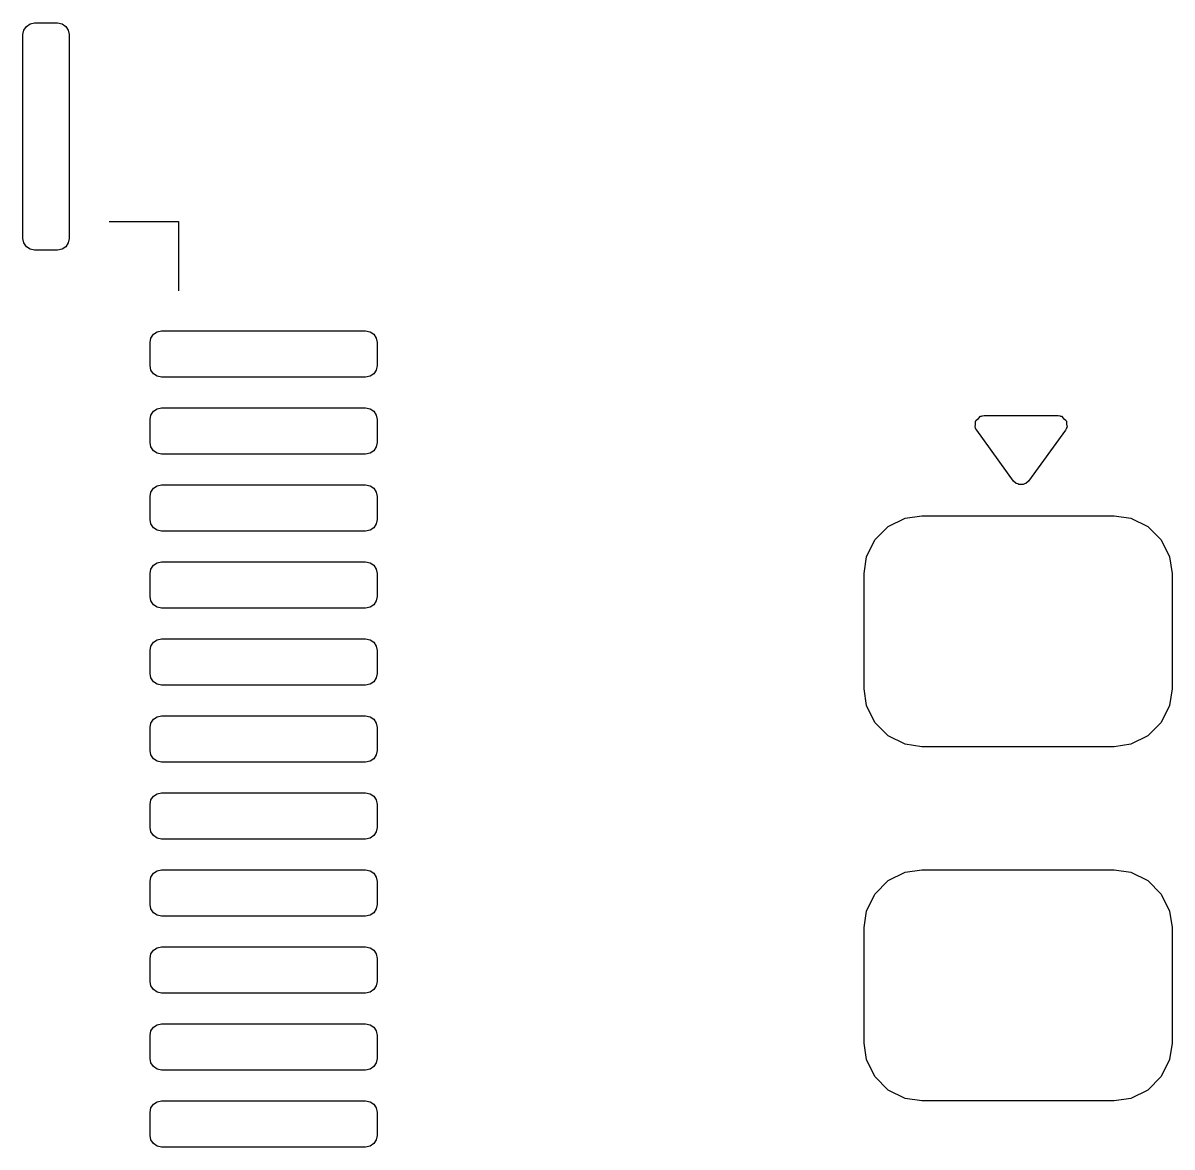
# Model space of a CAD drawing. Extents: x -0.18 to 2, y -0.2 to 1.93.
# Drawn here: x 0.157 to 0.4508, y 0.4175 to 0.7049 of the extents above; entities that cross this region are included whole.
import ezdxf

# ---------------------------------------------------------------- set-up
doc = ezdxf.new("R2010")
doc.units = 0
doc.header["$MEASUREMENT"] = 0
doc.layers.add('BLACK', color=7, linetype='CONTINUOUS')
doc.layers.add('LYELLOW', color=51, linetype='CONTINUOUS')

msp = doc.modelspace()

# ---------------------------------------------------------------- linework, layer by layer
at = {"layer": 'BLACK', "linetype": 'CONTINUOUS'}
for p, q in [((0.15701, 0.7019), (0.15724, 0.70303)), ((0.15701, 0.7019), (0.15724, 0.70303)), ((0.15724, 0.70303), (0.15788, 0.70399)), ((0.15724, 0.70303), (0.15788, 0.70399)), ((0.15788, 0.70399), (0.15884, 0.70463)), ((0.15788, 0.70399), (0.15884, 0.70463)), ((0.15884, 0.70463), (0.15997, 0.70485)), ((0.15884, 0.70463), (0.15997, 0.70485)), ((0.15997, 0.70485), (0.16587, 0.70485)), ((0.15997, 0.70485), (0.16587, 0.70485)), ((0.16587, 0.70485), (0.167, 0.70463)), ((0.16587, 0.70485), (0.167, 0.70463)), ((0.167, 0.70463), (0.16796, 0.70399)), ((0.167, 0.70463), (0.16796, 0.70399)), ((0.16796, 0.70399), (0.1686, 0.70303)), ((0.16796, 0.70399), (0.1686, 0.70303)), ((0.1686, 0.70303), (0.16883, 0.7019)), ((0.1686, 0.70303), (0.16883, 0.7019)), ((0.15701, 0.64973), (0.15701, 0.7019)), ((0.15701, 0.64973), (0.15701, 0.7019)), ((0.16883, 0.7019), (0.16883, 0.64973)), ((0.16883, 0.7019), (0.16883, 0.64973)), ((0.15724, 0.6486), (0.15701, 0.64973)), ((0.15724, 0.6486), (0.15701, 0.64973)), ((0.16883, 0.64973), (0.1686, 0.6486)), ((0.16883, 0.64973), (0.1686, 0.6486)), ((0.15788, 0.64765), (0.15724, 0.6486)), ((0.15788, 0.64765), (0.15724, 0.6486)), ((0.15884, 0.64701), (0.15788, 0.64765)), ((0.15884, 0.64701), (0.15788, 0.64765)), ((0.15997, 0.64678), (0.15884, 0.64701)), ((0.15997, 0.64678), (0.15884, 0.64701)), ((0.16587, 0.64678), (0.15997, 0.64678)), ((0.16587, 0.64678), (0.15997, 0.64678)), ((0.167, 0.64701), (0.16587, 0.64678)), ((0.167, 0.64701), (0.16587, 0.64678)), ((0.16796, 0.64765), (0.167, 0.64701)), ((0.16796, 0.64765), (0.167, 0.64701)), ((0.1686, 0.6486), (0.16796, 0.64765)), ((0.1686, 0.6486), (0.16796, 0.64765)), ((0.19036, 0.62525), (0.19132, 0.62589)), ((0.19036, 0.62525), (0.19132, 0.62589)), ((0.19132, 0.62589), (0.19245, 0.62611)), ((0.19132, 0.62589), (0.19245, 0.62611)), ((0.19245, 0.62611), (0.24461, 0.62611)), ((0.19245, 0.62611), (0.24461, 0.62611)), ((0.24461, 0.62611), (0.24574, 0.62589)), ((0.24461, 0.62611), (0.24574, 0.62589)), ((0.24574, 0.62589), (0.2467, 0.62525)), ((0.24574, 0.62589), (0.2467, 0.62525)), ((0.1895, 0.62316), (0.18972, 0.62429)), ((0.1895, 0.62316), (0.18972, 0.62429)), ((0.1895, 0.61725), (0.1895, 0.62316)), ((0.1895, 0.61725), (0.1895, 0.62316)), ((0.18972, 0.62429), (0.19036, 0.62525)), ((0.18972, 0.62429), (0.19036, 0.62525)), ((0.2467, 0.62525), (0.24734, 0.62429)), ((0.2467, 0.62525), (0.24734, 0.62429)), ((0.24734, 0.62429), (0.24757, 0.62316)), ((0.24734, 0.62429), (0.24757, 0.62316)), ((0.24757, 0.62316), (0.24757, 0.61725)), ((0.24757, 0.62316), (0.24757, 0.61725)), ((0.18972, 0.61612), (0.1895, 0.61725)), ((0.18972, 0.61612), (0.1895, 0.61725)), ((0.24757, 0.61725), (0.24734, 0.61612)), ((0.24757, 0.61725), (0.24734, 0.61612)), ((0.19036, 0.61517), (0.18972, 0.61612)), ((0.19036, 0.61517), (0.18972, 0.61612)), ((0.19132, 0.61453), (0.19036, 0.61517)), ((0.19132, 0.61453), (0.19036, 0.61517)), ((0.19245, 0.6143), (0.19132, 0.61453)), ((0.19245, 0.6143), (0.19132, 0.61453)), ((0.24461, 0.6143), (0.19245, 0.6143)), ((0.24461, 0.6143), (0.19245, 0.6143)), ((0.24574, 0.61453), (0.24461, 0.6143)), ((0.24574, 0.61453), (0.24461, 0.6143)), ((0.2467, 0.61517), (0.24574, 0.61453)), ((0.2467, 0.61517), (0.24574, 0.61453)), ((0.24734, 0.61612), (0.2467, 0.61517)), ((0.24734, 0.61612), (0.2467, 0.61517)), ((0.18972, 0.6046), (0.19036, 0.60556)), ((0.18972, 0.6046), (0.19036, 0.60556)), ((0.19036, 0.60556), (0.19132, 0.6062)), ((0.19036, 0.60556), (0.19132, 0.6062)), ((0.19132, 0.6062), (0.19245, 0.60643)), ((0.19132, 0.6062), (0.19245, 0.60643)), ((0.19245, 0.60643), (0.24461, 0.60643)), ((0.19245, 0.60643), (0.24461, 0.60643)), ((0.24461, 0.60643), (0.24574, 0.6062)), ((0.24461, 0.60643), (0.24574, 0.6062)), ((0.24574, 0.6062), (0.2467, 0.60556)), ((0.24574, 0.6062), (0.2467, 0.60556)), ((0.2467, 0.60556), (0.24734, 0.6046)), ((0.2467, 0.60556), (0.24734, 0.6046)), ((0.1895, 0.60347), (0.18972, 0.6046)), ((0.1895, 0.60347), (0.18972, 0.6046)), ((0.1895, 0.59757), (0.1895, 0.60347)), ((0.1895, 0.59757), (0.1895, 0.60347)), ((0.24734, 0.6046), (0.24757, 0.60347)), ((0.24734, 0.6046), (0.24757, 0.60347)), ((0.24757, 0.60347), (0.24757, 0.59757)), ((0.24757, 0.60347), (0.24757, 0.59757)), ((0.18972, 0.59644), (0.1895, 0.59757)), ((0.18972, 0.59644), (0.1895, 0.59757)), ((0.19036, 0.59548), (0.18972, 0.59644)), ((0.19036, 0.59548), (0.18972, 0.59644)), ((0.24734, 0.59644), (0.2467, 0.59548)), ((0.24734, 0.59644), (0.2467, 0.59548)), ((0.24757, 0.59757), (0.24734, 0.59644)), ((0.24757, 0.59757), (0.24734, 0.59644)), ((0.19132, 0.59484), (0.19036, 0.59548)), ((0.19132, 0.59484), (0.19036, 0.59548)), ((0.19245, 0.59462), (0.19132, 0.59484)), ((0.19245, 0.59462), (0.19132, 0.59484)), ((0.24461, 0.59462), (0.19245, 0.59462)), ((0.24461, 0.59462), (0.19245, 0.59462)), ((0.24574, 0.59484), (0.24461, 0.59462)), ((0.24574, 0.59484), (0.24461, 0.59462)), ((0.2467, 0.59548), (0.24574, 0.59484)), ((0.2467, 0.59548), (0.24574, 0.59484)), ((0.1895, 0.58379), (0.18972, 0.58492)), ((0.1895, 0.58379), (0.18972, 0.58492)), ((0.18972, 0.58492), (0.19036, 0.58588)), ((0.18972, 0.58492), (0.19036, 0.58588)), ((0.19036, 0.58588), (0.19132, 0.58652)), ((0.19036, 0.58588), (0.19132, 0.58652)), ((0.19132, 0.58652), (0.19245, 0.58674)), ((0.19132, 0.58652), (0.19245, 0.58674)), ((0.19245, 0.58674), (0.24461, 0.58674)), ((0.19245, 0.58674), (0.24461, 0.58674)), ((0.24461, 0.58674), (0.24574, 0.58652)), ((0.24461, 0.58674), (0.24574, 0.58652)), ((0.24574, 0.58652), (0.2467, 0.58588)), ((0.24574, 0.58652), (0.2467, 0.58588)), ((0.2467, 0.58588), (0.24734, 0.58492)), ((0.2467, 0.58588), (0.24734, 0.58492)), ((0.24734, 0.58492), (0.24757, 0.58379)), ((0.24734, 0.58492), (0.24757, 0.58379)), ((0.1895, 0.57788), (0.1895, 0.58379)), ((0.1895, 0.57788), (0.1895, 0.58379)), ((0.24757, 0.58379), (0.24757, 0.57788)), ((0.24757, 0.58379), (0.24757, 0.57788)), ((0.3826, 0.57825), (0.38681, 0.57887)), ((0.3826, 0.57825), (0.38681, 0.57887)), ((0.38681, 0.57887), (0.43603, 0.57887)), ((0.38681, 0.57887), (0.43603, 0.57887)), ((0.43603, 0.57887), (0.44024, 0.57825)), ((0.43603, 0.57887), (0.44024, 0.57825)), ((0.18972, 0.57675), (0.1895, 0.57788)), ((0.18972, 0.57675), (0.1895, 0.57788)), ((0.19036, 0.5758), (0.18972, 0.57675)), ((0.19036, 0.5758), (0.18972, 0.57675)), ((0.24734, 0.57675), (0.2467, 0.5758)), ((0.24734, 0.57675), (0.2467, 0.5758)), ((0.24757, 0.57788), (0.24734, 0.57675)), ((0.24757, 0.57788), (0.24734, 0.57675)), ((0.3748, 0.57268), (0.37824, 0.57612)), ((0.3748, 0.57268), (0.37824, 0.57612)), ((0.37824, 0.57612), (0.3826, 0.57825)), ((0.37824, 0.57612), (0.3826, 0.57825)), ((0.44024, 0.57825), (0.44461, 0.57612)), ((0.44024, 0.57825), (0.44461, 0.57612)), ((0.44461, 0.57612), (0.44804, 0.57268)), ((0.44461, 0.57612), (0.44804, 0.57268)), ((0.19132, 0.57516), (0.19036, 0.5758)), ((0.19132, 0.57516), (0.19036, 0.5758)), ((0.19245, 0.57493), (0.19132, 0.57516)), ((0.19245, 0.57493), (0.19132, 0.57516)), ((0.24461, 0.57493), (0.19245, 0.57493)), ((0.24461, 0.57493), (0.19245, 0.57493)), ((0.24574, 0.57516), (0.24461, 0.57493)), ((0.24574, 0.57516), (0.24461, 0.57493)), ((0.2467, 0.5758), (0.24574, 0.57516)), ((0.2467, 0.5758), (0.24574, 0.57516)), ((0.37266, 0.56832), (0.3748, 0.57268)), ((0.37266, 0.56832), (0.3748, 0.57268)), ((0.44804, 0.57268), (0.45018, 0.56832)), ((0.44804, 0.57268), (0.45018, 0.56832)), ((0.19132, 0.56683), (0.19245, 0.56706)), ((0.19132, 0.56683), (0.19245, 0.56706)), ((0.19245, 0.56706), (0.24461, 0.56706)), ((0.19245, 0.56706), (0.24461, 0.56706)), ((0.24461, 0.56706), (0.24574, 0.56683)), ((0.24461, 0.56706), (0.24574, 0.56683)), ((0.37205, 0.5641), (0.37266, 0.56832)), ((0.37205, 0.5641), (0.37266, 0.56832)), ((0.45018, 0.56832), (0.45079, 0.5641)), ((0.45018, 0.56832), (0.45079, 0.5641)), ((0.1895, 0.5641), (0.18972, 0.56523)), ((0.1895, 0.5641), (0.18972, 0.56523)), ((0.1895, 0.5582), (0.1895, 0.5641)), ((0.1895, 0.5582), (0.1895, 0.5641)), ((0.18972, 0.56523), (0.19036, 0.56619)), ((0.18972, 0.56523), (0.19036, 0.56619)), ((0.19036, 0.56619), (0.19132, 0.56683)), ((0.19036, 0.56619), (0.19132, 0.56683)), ((0.24574, 0.56683), (0.2467, 0.56619)), ((0.24574, 0.56683), (0.2467, 0.56619)), ((0.2467, 0.56619), (0.24734, 0.56523)), ((0.2467, 0.56619), (0.24734, 0.56523)), ((0.24734, 0.56523), (0.24757, 0.5641)), ((0.24734, 0.56523), (0.24757, 0.5641)), ((0.24757, 0.5641), (0.24757, 0.5582)), ((0.24757, 0.5641), (0.24757, 0.5582)), ((0.37205, 0.53458), (0.37205, 0.5641)), ((0.37205, 0.53458), (0.37205, 0.5641)), ((0.45079, 0.5641), (0.45079, 0.53458)), ((0.45079, 0.5641), (0.45079, 0.53458)), ((0.18972, 0.55707), (0.1895, 0.5582)), ((0.18972, 0.55707), (0.1895, 0.5582)), ((0.24757, 0.5582), (0.24734, 0.55707)), ((0.24757, 0.5582), (0.24734, 0.55707)), ((0.19036, 0.55611), (0.18972, 0.55707)), ((0.19036, 0.55611), (0.18972, 0.55707)), ((0.19132, 0.55547), (0.19036, 0.55611)), ((0.19132, 0.55547), (0.19036, 0.55611)), ((0.19245, 0.55525), (0.19132, 0.55547)), ((0.19245, 0.55525), (0.19132, 0.55547)), ((0.24461, 0.55525), (0.19245, 0.55525)), ((0.24461, 0.55525), (0.19245, 0.55525)), ((0.24574, 0.55547), (0.24461, 0.55525)), ((0.24574, 0.55547), (0.24461, 0.55525)), ((0.2467, 0.55611), (0.24574, 0.55547)), ((0.2467, 0.55611), (0.24574, 0.55547)), ((0.24734, 0.55707), (0.2467, 0.55611)), ((0.24734, 0.55707), (0.2467, 0.55611)), ((0.18972, 0.54555), (0.19036, 0.54651)), ((0.18972, 0.54555), (0.19036, 0.54651)), ((0.19036, 0.54651), (0.19132, 0.54715)), ((0.19036, 0.54651), (0.19132, 0.54715)), ((0.19132, 0.54715), (0.19245, 0.54737)), ((0.19132, 0.54715), (0.19245, 0.54737)), ((0.19245, 0.54737), (0.24461, 0.54737)), ((0.19245, 0.54737), (0.24461, 0.54737)), ((0.24461, 0.54737), (0.24574, 0.54715)), ((0.24461, 0.54737), (0.24574, 0.54715)), ((0.24574, 0.54715), (0.2467, 0.54651)), ((0.24574, 0.54715), (0.2467, 0.54651)), ((0.2467, 0.54651), (0.24734, 0.54555)), ((0.2467, 0.54651), (0.24734, 0.54555)), ((0.1895, 0.54442), (0.18972, 0.54555)), ((0.1895, 0.54442), (0.18972, 0.54555)), ((0.1895, 0.53851), (0.1895, 0.54442)), ((0.1895, 0.53851), (0.1895, 0.54442)), ((0.24734, 0.54555), (0.24757, 0.54442)), ((0.24734, 0.54555), (0.24757, 0.54442)), ((0.24757, 0.54442), (0.24757, 0.53851)), ((0.24757, 0.54442), (0.24757, 0.53851)), ((0.18972, 0.53738), (0.1895, 0.53851)), ((0.18972, 0.53738), (0.1895, 0.53851)), ((0.24757, 0.53851), (0.24734, 0.53738)), ((0.24757, 0.53851), (0.24734, 0.53738)), ((0.19036, 0.53643), (0.18972, 0.53738)), ((0.19036, 0.53643), (0.18972, 0.53738)), ((0.19132, 0.53579), (0.19036, 0.53643)), ((0.19132, 0.53579), (0.19036, 0.53643)), ((0.19245, 0.53556), (0.19132, 0.53579)), ((0.19245, 0.53556), (0.19132, 0.53579)), ((0.24461, 0.53556), (0.19245, 0.53556)), ((0.24461, 0.53556), (0.19245, 0.53556)), ((0.24574, 0.53579), (0.24461, 0.53556)), ((0.24574, 0.53579), (0.24461, 0.53556)), ((0.2467, 0.53643), (0.24574, 0.53579)), ((0.2467, 0.53643), (0.24574, 0.53579)), ((0.24734, 0.53738), (0.2467, 0.53643)), ((0.24734, 0.53738), (0.2467, 0.53643)), ((0.37266, 0.53036), (0.37205, 0.53458)), ((0.37266, 0.53036), (0.37205, 0.53458)), ((0.45079, 0.53458), (0.45018, 0.53036)), ((0.45079, 0.53458), (0.45018, 0.53036)), ((0.3748, 0.526), (0.37266, 0.53036)), ((0.3748, 0.526), (0.37266, 0.53036)), ((0.45018, 0.53036), (0.44804, 0.526)), ((0.45018, 0.53036), (0.44804, 0.526)), ((0.1895, 0.52473), (0.18972, 0.52586)), ((0.1895, 0.52473), (0.18972, 0.52586)), ((0.18972, 0.52586), (0.19036, 0.52682)), ((0.18972, 0.52586), (0.19036, 0.52682)), ((0.19036, 0.52682), (0.19132, 0.52746)), ((0.19036, 0.52682), (0.19132, 0.52746)), ((0.19132, 0.52746), (0.19245, 0.52769)), ((0.19132, 0.52746), (0.19245, 0.52769)), ((0.19245, 0.52769), (0.24461, 0.52769)), ((0.19245, 0.52769), (0.24461, 0.52769)), ((0.24461, 0.52769), (0.24574, 0.52746)), ((0.24461, 0.52769), (0.24574, 0.52746)), ((0.24574, 0.52746), (0.2467, 0.52682)), ((0.24574, 0.52746), (0.2467, 0.52682)), ((0.2467, 0.52682), (0.24734, 0.52586)), ((0.2467, 0.52682), (0.24734, 0.52586)), ((0.24734, 0.52586), (0.24757, 0.52473)), ((0.24734, 0.52586), (0.24757, 0.52473)), ((0.37824, 0.52256), (0.3748, 0.526)), ((0.37824, 0.52256), (0.3748, 0.526)), ((0.44804, 0.526), (0.44461, 0.52256)), ((0.44804, 0.526), (0.44461, 0.52256)), ((0.1895, 0.51883), (0.1895, 0.52473)), ((0.1895, 0.51883), (0.1895, 0.52473)), ((0.24757, 0.52473), (0.24757, 0.51883)), ((0.24757, 0.52473), (0.24757, 0.51883)), ((0.3826, 0.52043), (0.37824, 0.52256)), ((0.3826, 0.52043), (0.37824, 0.52256)), ((0.38681, 0.51981), (0.3826, 0.52043)), ((0.38681, 0.51981), (0.3826, 0.52043)), ((0.44024, 0.52043), (0.43603, 0.51981)), ((0.44024, 0.52043), (0.43603, 0.51981)), ((0.44461, 0.52256), (0.44024, 0.52043)), ((0.44461, 0.52256), (0.44024, 0.52043)), ((0.18972, 0.5177), (0.1895, 0.51883)), ((0.18972, 0.5177), (0.1895, 0.51883)), ((0.19036, 0.51674), (0.18972, 0.5177)), ((0.19036, 0.51674), (0.18972, 0.5177)), ((0.24734, 0.5177), (0.2467, 0.51674)), ((0.24734, 0.5177), (0.2467, 0.51674)), ((0.24757, 0.51883), (0.24734, 0.5177)), ((0.24757, 0.51883), (0.24734, 0.5177)), ((0.43603, 0.51981), (0.38681, 0.51981)), ((0.43603, 0.51981), (0.38681, 0.51981)), ((0.19132, 0.5161), (0.19036, 0.51674)), ((0.19132, 0.5161), (0.19036, 0.51674)), ((0.19245, 0.51588), (0.19132, 0.5161)), ((0.19245, 0.51588), (0.19132, 0.5161)), ((0.24461, 0.51588), (0.19245, 0.51588)), ((0.24461, 0.51588), (0.19245, 0.51588)), ((0.24574, 0.5161), (0.24461, 0.51588)), ((0.24574, 0.5161), (0.24461, 0.51588)), ((0.2467, 0.51674), (0.24574, 0.5161)), ((0.2467, 0.51674), (0.24574, 0.5161)), ((0.1895, 0.50505), (0.18972, 0.50618)), ((0.1895, 0.50505), (0.18972, 0.50618)), ((0.18972, 0.50618), (0.19036, 0.50714)), ((0.18972, 0.50618), (0.19036, 0.50714)), ((0.19036, 0.50714), (0.19132, 0.50778)), ((0.19036, 0.50714), (0.19132, 0.50778)), ((0.19132, 0.50778), (0.19245, 0.508)), ((0.19132, 0.50778), (0.19245, 0.508)), ((0.19245, 0.508), (0.24461, 0.508)), ((0.19245, 0.508), (0.24461, 0.508)), ((0.24461, 0.508), (0.24574, 0.50778)), ((0.24461, 0.508), (0.24574, 0.50778)), ((0.24574, 0.50778), (0.2467, 0.50714)), ((0.24574, 0.50778), (0.2467, 0.50714)), ((0.2467, 0.50714), (0.24734, 0.50618)), ((0.2467, 0.50714), (0.24734, 0.50618)), ((0.24734, 0.50618), (0.24757, 0.50505)), ((0.24734, 0.50618), (0.24757, 0.50505)), ((0.1895, 0.49914), (0.1895, 0.50505)), ((0.1895, 0.49914), (0.1895, 0.50505)), ((0.24757, 0.50505), (0.24757, 0.49914)), ((0.24757, 0.50505), (0.24757, 0.49914)), ((0.18972, 0.49801), (0.1895, 0.49914)), ((0.18972, 0.49801), (0.1895, 0.49914)), ((0.19036, 0.49706), (0.18972, 0.49801)), ((0.19036, 0.49706), (0.18972, 0.49801)), ((0.19132, 0.49642), (0.19036, 0.49706)), ((0.19132, 0.49642), (0.19036, 0.49706)), ((0.2467, 0.49706), (0.24574, 0.49642)), ((0.2467, 0.49706), (0.24574, 0.49642)), ((0.24734, 0.49801), (0.2467, 0.49706)), ((0.24734, 0.49801), (0.2467, 0.49706)), ((0.24757, 0.49914), (0.24734, 0.49801)), ((0.24757, 0.49914), (0.24734, 0.49801)), ((0.19245, 0.49619), (0.19132, 0.49642)), ((0.19245, 0.49619), (0.19132, 0.49642)), ((0.24461, 0.49619), (0.19245, 0.49619)), ((0.24461, 0.49619), (0.19245, 0.49619)), ((0.24574, 0.49642), (0.24461, 0.49619)), ((0.24574, 0.49642), (0.24461, 0.49619)), ((0.19036, 0.48745), (0.19132, 0.48809)), ((0.19036, 0.48745), (0.19132, 0.48809)), ((0.19132, 0.48809), (0.19245, 0.48832)), ((0.19132, 0.48809), (0.19245, 0.48832)), ((0.19245, 0.48832), (0.24461, 0.48832)), ((0.19245, 0.48832), (0.24461, 0.48832)), ((0.24461, 0.48832), (0.24574, 0.48809)), ((0.24461, 0.48832), (0.24574, 0.48809)), ((0.24574, 0.48809), (0.2467, 0.48745)), ((0.24574, 0.48809), (0.2467, 0.48745)), ((0.37824, 0.48557), (0.3826, 0.4877)), ((0.37824, 0.48557), (0.3826, 0.4877)), ((0.3826, 0.4877), (0.38681, 0.48832)), ((0.3826, 0.4877), (0.38681, 0.48832)), ((0.38681, 0.48832), (0.43603, 0.48832)), ((0.38681, 0.48832), (0.43603, 0.48832)), ((0.43603, 0.48832), (0.44024, 0.4877)), ((0.43603, 0.48832), (0.44024, 0.4877)), ((0.44024, 0.4877), (0.44461, 0.48557)), ((0.44024, 0.4877), (0.44461, 0.48557)), ((0.1895, 0.48536), (0.18972, 0.48649)), ((0.1895, 0.48536), (0.18972, 0.48649)), ((0.1895, 0.47946), (0.1895, 0.48536)), ((0.1895, 0.47946), (0.1895, 0.48536)), ((0.18972, 0.48649), (0.19036, 0.48745)), ((0.18972, 0.48649), (0.19036, 0.48745)), ((0.2467, 0.48745), (0.24734, 0.48649)), ((0.2467, 0.48745), (0.24734, 0.48649)), ((0.24734, 0.48649), (0.24757, 0.48536)), ((0.24734, 0.48649), (0.24757, 0.48536)), ((0.24757, 0.48536), (0.24757, 0.47946)), ((0.24757, 0.48536), (0.24757, 0.47946)), ((0.3748, 0.48213), (0.37824, 0.48557)), ((0.3748, 0.48213), (0.37824, 0.48557)), ((0.44461, 0.48557), (0.44804, 0.48213)), ((0.44461, 0.48557), (0.44804, 0.48213)), ((0.37266, 0.47777), (0.3748, 0.48213)), ((0.37266, 0.47777), (0.3748, 0.48213)), ((0.44804, 0.48213), (0.45018, 0.47777)), ((0.44804, 0.48213), (0.45018, 0.47777)), ((0.18972, 0.47833), (0.1895, 0.47946)), ((0.18972, 0.47833), (0.1895, 0.47946)), ((0.24757, 0.47946), (0.24734, 0.47833)), ((0.24757, 0.47946), (0.24734, 0.47833)), ((0.19036, 0.47737), (0.18972, 0.47833)), ((0.19036, 0.47737), (0.18972, 0.47833)), ((0.19132, 0.47673), (0.19036, 0.47737)), ((0.19132, 0.47673), (0.19036, 0.47737)), ((0.19245, 0.47651), (0.19132, 0.47673)), ((0.19245, 0.47651), (0.19132, 0.47673)), ((0.24461, 0.47651), (0.19245, 0.47651)), ((0.24461, 0.47651), (0.19245, 0.47651)), ((0.24574, 0.47673), (0.24461, 0.47651)), ((0.24574, 0.47673), (0.24461, 0.47651)), ((0.2467, 0.47737), (0.24574, 0.47673)), ((0.2467, 0.47737), (0.24574, 0.47673)), ((0.24734, 0.47833), (0.2467, 0.47737)), ((0.24734, 0.47833), (0.2467, 0.47737)), ((0.37205, 0.47355), (0.37266, 0.47777)), ((0.37205, 0.47355), (0.37266, 0.47777)), ((0.45018, 0.47777), (0.45079, 0.47355)), ((0.45018, 0.47777), (0.45079, 0.47355)), ((0.37205, 0.44403), (0.37205, 0.47355)), ((0.37205, 0.44403), (0.37205, 0.47355)), ((0.45079, 0.47355), (0.45079, 0.44403)), ((0.45079, 0.47355), (0.45079, 0.44403)), ((0.18972, 0.46681), (0.19036, 0.46777)), ((0.18972, 0.46681), (0.19036, 0.46777)), ((0.19036, 0.46777), (0.19132, 0.46841)), ((0.19036, 0.46777), (0.19132, 0.46841)), ((0.19132, 0.46841), (0.19245, 0.46863)), ((0.19132, 0.46841), (0.19245, 0.46863)), ((0.19245, 0.46863), (0.24461, 0.46863)), ((0.19245, 0.46863), (0.24461, 0.46863)), ((0.24461, 0.46863), (0.24574, 0.46841)), ((0.24461, 0.46863), (0.24574, 0.46841)), ((0.24574, 0.46841), (0.2467, 0.46777)), ((0.24574, 0.46841), (0.2467, 0.46777)), ((0.2467, 0.46777), (0.24734, 0.46681)), ((0.2467, 0.46777), (0.24734, 0.46681)), ((0.1895, 0.46568), (0.18972, 0.46681)), ((0.1895, 0.46568), (0.18972, 0.46681)), ((0.1895, 0.45977), (0.1895, 0.46568)), ((0.1895, 0.45977), (0.1895, 0.46568)), ((0.24734, 0.46681), (0.24757, 0.46568)), ((0.24734, 0.46681), (0.24757, 0.46568)), ((0.24757, 0.46568), (0.24757, 0.45977)), ((0.24757, 0.46568), (0.24757, 0.45977)), ((0.18972, 0.45864), (0.1895, 0.45977)), ((0.18972, 0.45864), (0.1895, 0.45977)), ((0.19036, 0.45769), (0.18972, 0.45864)), ((0.19036, 0.45769), (0.18972, 0.45864)), ((0.24734, 0.45864), (0.2467, 0.45769)), ((0.24734, 0.45864), (0.2467, 0.45769)), ((0.24757, 0.45977), (0.24734, 0.45864)), ((0.24757, 0.45977), (0.24734, 0.45864)), ((0.19132, 0.45705), (0.19036, 0.45769)), ((0.19132, 0.45705), (0.19036, 0.45769)), ((0.19245, 0.45682), (0.19132, 0.45705)), ((0.19245, 0.45682), (0.19132, 0.45705)), ((0.24461, 0.45682), (0.19245, 0.45682)), ((0.24461, 0.45682), (0.19245, 0.45682)), ((0.24574, 0.45705), (0.24461, 0.45682)), ((0.24574, 0.45705), (0.24461, 0.45682)), ((0.2467, 0.45769), (0.24574, 0.45705)), ((0.2467, 0.45769), (0.24574, 0.45705)), ((0.1895, 0.44599), (0.18972, 0.44712)), ((0.1895, 0.44599), (0.18972, 0.44712)), ((0.18972, 0.44712), (0.19036, 0.44808)), ((0.18972, 0.44712), (0.19036, 0.44808)), ((0.19036, 0.44808), (0.19132, 0.44872)), ((0.19036, 0.44808), (0.19132, 0.44872)), ((0.19132, 0.44872), (0.19245, 0.44895)), ((0.19132, 0.44872), (0.19245, 0.44895)), ((0.19245, 0.44895), (0.24461, 0.44895)), ((0.19245, 0.44895), (0.24461, 0.44895)), ((0.24461, 0.44895), (0.24574, 0.44872)), ((0.24461, 0.44895), (0.24574, 0.44872)), ((0.24574, 0.44872), (0.2467, 0.44808)), ((0.24574, 0.44872), (0.2467, 0.44808)), ((0.2467, 0.44808), (0.24734, 0.44712)), ((0.2467, 0.44808), (0.24734, 0.44712)), ((0.24734, 0.44712), (0.24757, 0.44599)), ((0.24734, 0.44712), (0.24757, 0.44599)), ((0.1895, 0.44009), (0.1895, 0.44599)), ((0.1895, 0.44009), (0.1895, 0.44599)), ((0.24757, 0.44599), (0.24757, 0.44009)), ((0.24757, 0.44599), (0.24757, 0.44009)), ((0.37266, 0.43981), (0.37205, 0.44403)), ((0.37266, 0.43981), (0.37205, 0.44403)), ((0.45079, 0.44403), (0.45018, 0.43981)), ((0.45079, 0.44403), (0.45018, 0.43981)), ((0.18972, 0.43896), (0.1895, 0.44009)), ((0.18972, 0.43896), (0.1895, 0.44009)), ((0.19036, 0.438), (0.18972, 0.43896)), ((0.19036, 0.438), (0.18972, 0.43896)), ((0.19132, 0.43736), (0.19036, 0.438)), ((0.19132, 0.43736), (0.19036, 0.438)), ((0.2467, 0.438), (0.24574, 0.43736)), ((0.2467, 0.438), (0.24574, 0.43736)), ((0.24734, 0.43896), (0.2467, 0.438)), ((0.24734, 0.43896), (0.2467, 0.438)), ((0.24757, 0.44009), (0.24734, 0.43896)), ((0.24757, 0.44009), (0.24734, 0.43896)), ((0.3748, 0.43545), (0.37266, 0.43981)), ((0.3748, 0.43545), (0.37266, 0.43981)), ((0.45018, 0.43981), (0.44804, 0.43545)), ((0.45018, 0.43981), (0.44804, 0.43545)), ((0.19245, 0.43714), (0.19132, 0.43736)), ((0.19245, 0.43714), (0.19132, 0.43736)), ((0.24461, 0.43714), (0.19245, 0.43714)), ((0.24461, 0.43714), (0.19245, 0.43714)), ((0.24574, 0.43736), (0.24461, 0.43714)), ((0.24574, 0.43736), (0.24461, 0.43714)), ((0.37824, 0.43201), (0.3748, 0.43545)), ((0.37824, 0.43201), (0.3748, 0.43545)), ((0.44804, 0.43545), (0.44461, 0.43201)), ((0.44804, 0.43545), (0.44461, 0.43201)), ((0.3826, 0.42988), (0.37824, 0.43201)), ((0.3826, 0.42988), (0.37824, 0.43201)), ((0.44461, 0.43201), (0.44024, 0.42988)), ((0.44461, 0.43201), (0.44024, 0.42988)), ((0.19036, 0.4284), (0.19132, 0.42904)), ((0.19036, 0.4284), (0.19132, 0.42904)), ((0.19132, 0.42904), (0.19245, 0.42926)), ((0.19132, 0.42904), (0.19245, 0.42926)), ((0.19245, 0.42926), (0.24461, 0.42926)), ((0.19245, 0.42926), (0.24461, 0.42926)), ((0.24461, 0.42926), (0.24574, 0.42904)), ((0.24461, 0.42926), (0.24574, 0.42904)), ((0.24574, 0.42904), (0.2467, 0.4284)), ((0.24574, 0.42904), (0.2467, 0.4284)), ((0.38681, 0.42926), (0.3826, 0.42988)), ((0.38681, 0.42926), (0.3826, 0.42988)), ((0.43603, 0.42926), (0.38681, 0.42926)), ((0.43603, 0.42926), (0.38681, 0.42926)), ((0.44024, 0.42988), (0.43603, 0.42926)), ((0.44024, 0.42988), (0.43603, 0.42926)), ((0.1895, 0.42631), (0.18972, 0.42744)), ((0.1895, 0.42631), (0.18972, 0.42744)), ((0.1895, 0.4204), (0.1895, 0.42631)), ((0.1895, 0.4204), (0.1895, 0.42631)), ((0.18972, 0.42744), (0.19036, 0.4284)), ((0.18972, 0.42744), (0.19036, 0.4284)), ((0.2467, 0.4284), (0.24734, 0.42744)), ((0.2467, 0.4284), (0.24734, 0.42744)), ((0.24734, 0.42744), (0.24757, 0.42631)), ((0.24734, 0.42744), (0.24757, 0.42631)), ((0.24757, 0.42631), (0.24757, 0.4204)), ((0.24757, 0.42631), (0.24757, 0.4204)), ((0.18972, 0.41927), (0.1895, 0.4204)), ((0.18972, 0.41927), (0.1895, 0.4204)), ((0.24757, 0.4204), (0.24734, 0.41927)), ((0.24757, 0.4204), (0.24734, 0.41927)), ((0.19036, 0.41832), (0.18972, 0.41927)), ((0.19036, 0.41832), (0.18972, 0.41927)), ((0.19132, 0.41768), (0.19036, 0.41832)), ((0.19132, 0.41768), (0.19036, 0.41832)), ((0.19245, 0.41745), (0.19132, 0.41768)), ((0.19245, 0.41745), (0.19132, 0.41768)), ((0.24461, 0.41745), (0.19245, 0.41745)), ((0.24461, 0.41745), (0.19245, 0.41745)), ((0.24574, 0.41768), (0.24461, 0.41745)), ((0.24574, 0.41768), (0.24461, 0.41745)), ((0.2467, 0.41832), (0.24574, 0.41768)), ((0.2467, 0.41832), (0.24574, 0.41768)), ((0.24734, 0.41927), (0.2467, 0.41832)), ((0.24734, 0.41927), (0.2467, 0.41832))]:
    msp.add_line(p, q, dxfattribs=at)
at = {"layer": 'LYELLOW', "linetype": 'CONTINUOUS'}
for p, q in [((0.17906, 0.65406), (0.19678, 0.65406)), ((0.19678, 0.65406), (0.19678, 0.63635)), ((0.40046, 0.60154), (0.40058, 0.60227)), ((0.40058, 0.603), (0.40071, 0.60314)), ((0.40058, 0.60227), (0.40058, 0.603)), ((0.40071, 0.60314), (0.40074, 0.60333)), ((0.40074, 0.60333), (0.40134, 0.60376)), ((0.40134, 0.60376), (0.40186, 0.60428)), ((0.40186, 0.60428), (0.40212, 0.60433)), ((0.40212, 0.60433), (0.40221, 0.60439)), ((0.40221, 0.60439), (0.40233, 0.60437)), ((0.40233, 0.60437), (0.40276, 0.60446)), ((0.40276, 0.60446), (0.42166, 0.60446)), ((0.42166, 0.60446), (0.42208, 0.60437)), ((0.42208, 0.60437), (0.42221, 0.60439)), ((0.42221, 0.60439), (0.42229, 0.60433)), ((0.42229, 0.60433), (0.42256, 0.60428)), ((0.42256, 0.60428), (0.42308, 0.60376)), ((0.42308, 0.60376), (0.42367, 0.60333)), ((0.42367, 0.60333), (0.4237, 0.60314)), ((0.4237, 0.60314), (0.42384, 0.603)), ((0.42384, 0.603), (0.42384, 0.60227)), ((0.42384, 0.60227), (0.42395, 0.60154)), ((0.40058, 0.6013), (0.40046, 0.60154)), ((0.40058, 0.60119), (0.40058, 0.6013)), ((0.40067, 0.6011), (0.40058, 0.60119)), ((0.40085, 0.60071), (0.40067, 0.6011)), ((0.4103, 0.58771), (0.40085, 0.60071)), ((0.42357, 0.60071), (0.41412, 0.58771)), ((0.42375, 0.6011), (0.42357, 0.60071)), ((0.42384, 0.60119), (0.42375, 0.6011)), ((0.42395, 0.60154), (0.42384, 0.6013)), ((0.42384, 0.6013), (0.42384, 0.60119)), ((0.41097, 0.58709), (0.4103, 0.58771)), ((0.41412, 0.58771), (0.41344, 0.58709)), ((0.41135, 0.58703), (0.41097, 0.58709)), ((0.41166, 0.58681), (0.41135, 0.58703)), ((0.41221, 0.58689), (0.41166, 0.58681)), ((0.41276, 0.58681), (0.41221, 0.58689)), ((0.41307, 0.58703), (0.41276, 0.58681)), ((0.41344, 0.58709), (0.41307, 0.58703))]:
    msp.add_line(p, q, dxfattribs=at)

doc.saveas('drawing.dxf')
